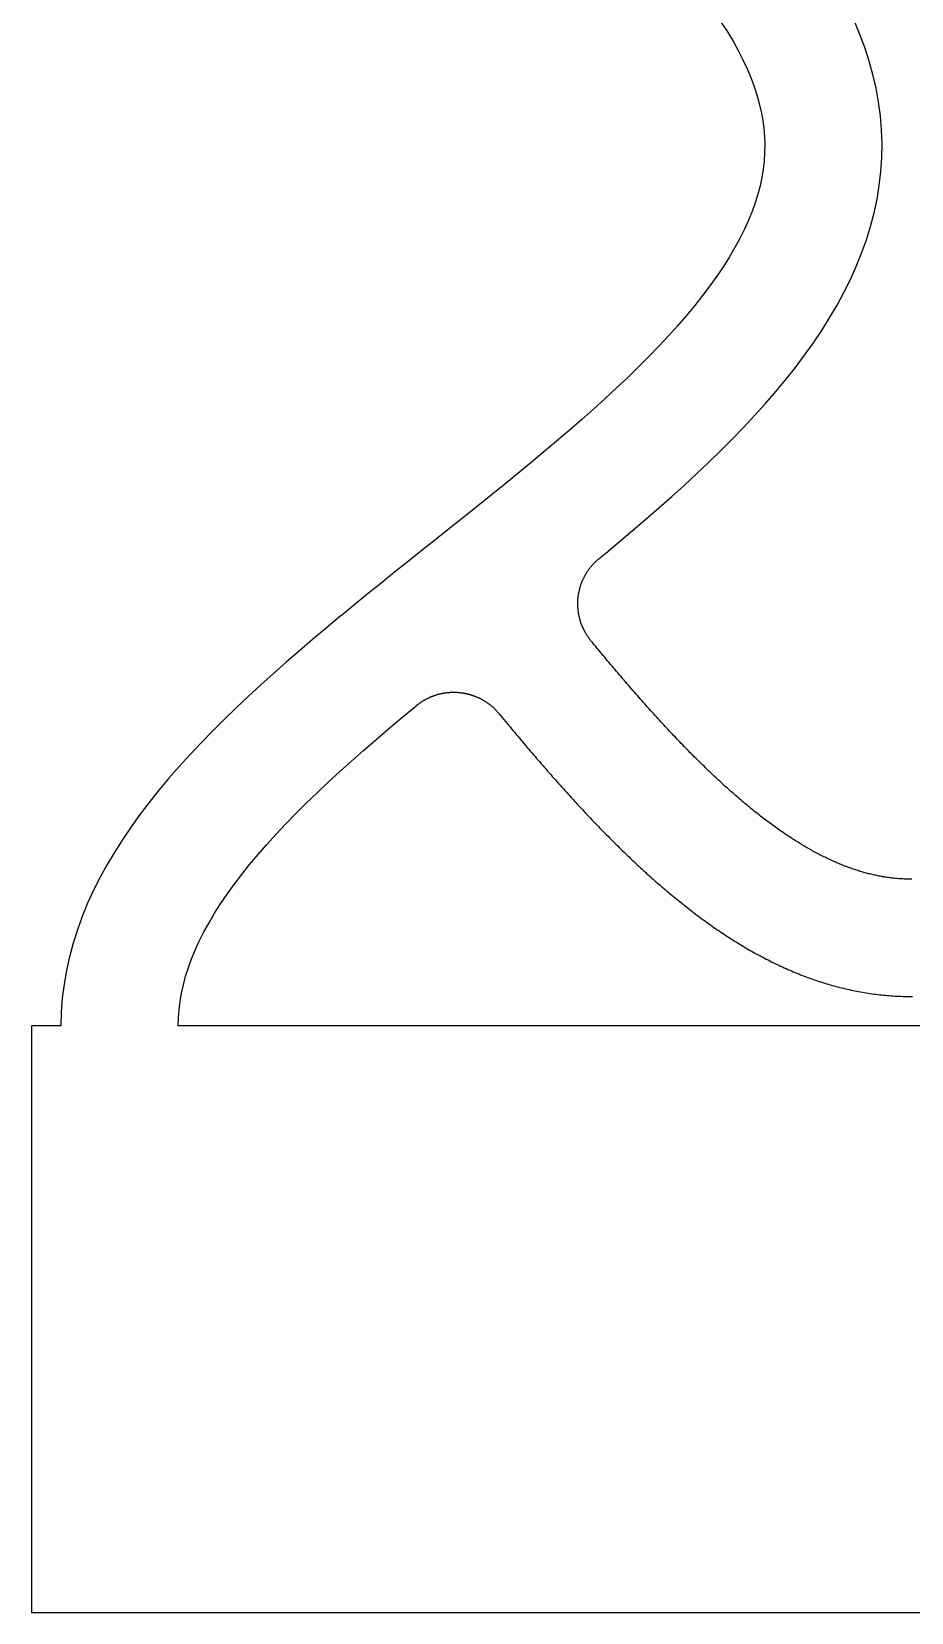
# Model space of a CAD drawing. Header units: millimetres. Extents: x 0 to 12, y 0 to 22.
# Drawn here: x 0 to 3, y 0 to 5.39 of the extents above; entities that cross this region are included whole.
import ezdxf

# ---------------------------------------------------------------- set-up
doc = ezdxf.new("R2010")
doc.units = ezdxf.units.MM
doc.layers.add('CUT_HOLE', color=3, linetype='Continuous')
doc.layers.add('CUT_OUTER', color=1, linetype='Continuous')

msp = doc.modelspace()

# ---------------------------------------------------------------- linework, layer by layer
at = {"layer": 'CUT_HOLE'}
for points in [[(3.0019, 2.5), (2.9981, 2.5), (2.9942, 2.5), (2.9904, 2.5001), (2.9866, 2.5002), (2.9827, 2.5003), (2.9789, 2.5004), (2.9751, 2.5006), (2.9712, 2.5007), (2.9674, 2.5009), (2.9635, 2.5012), (2.9597, 2.5014), (2.9559, 2.5017), (2.952, 2.5021), (2.9482, 2.5024), (2.9443, 2.5028), (2.9404, 2.5032), (2.9366, 2.5036), (2.9327, 2.504), (2.9288, 2.5045), (2.925, 2.505), (2.9211, 2.5055), (2.9172, 2.5061), (2.9133, 2.5067), (2.9094, 2.5073), (2.9055, 2.5079), (2.9016, 2.5086), (2.8977, 2.5093), (2.8938, 2.51), (2.8899, 2.5108), (2.8859, 2.5115), (2.882, 2.5123), (2.8781, 2.5132), (2.8741, 2.514), (2.8702, 2.5149), (2.8662, 2.5158), (2.8623, 2.5168), (2.8583, 2.5178), (2.8543, 2.5188), (2.8503, 2.5198), (2.8463, 2.5208), (2.8423, 2.5219), (2.8383, 2.5231), (2.8343, 2.5242), (2.8303, 2.5254), (2.8262, 2.5266), (2.8222, 2.5278), (2.8181, 2.5291), (2.8141, 2.5304), (2.81, 2.5317), (2.8059, 2.533), (2.8019, 2.5344), (2.7978, 2.5358), (2.7937, 2.5373), (2.7896, 2.5387), (2.7855, 2.5402), (2.7813, 2.5418), (2.7772, 2.5433), (2.7731, 2.5449), (2.7689, 2.5465), (2.7647, 2.5482), (2.7606, 2.5499), (2.7564, 2.5516), (2.7522, 2.5533), (2.748, 2.5551), (2.7438, 2.5569), (2.7396, 2.5587), (2.7354, 2.5606), (2.7311, 2.5625), (2.7269, 2.5644), (2.7227, 2.5664), (2.7184, 2.5684), (2.7141, 2.5704), (2.7098, 2.5725), (2.7056, 2.5746), (2.7013, 2.5767), (2.697, 2.5788), (2.6927, 2.581), (2.6883, 2.5832), (2.684, 2.5855), (2.6797, 2.5877), (2.6753, 2.59), (2.671, 2.5924), (2.6666, 2.5947), (2.6622, 2.5971), (2.6578, 2.5996), (2.6534, 2.602), (2.6491, 2.6045), (2.6446, 2.6071), (2.6402, 2.6096), (2.6358, 2.6122), (2.6314, 2.6148), (2.6269, 2.6175), (2.6225, 2.6202), (2.618, 2.6229), (2.6136, 2.6257), (2.6091, 2.6284), (2.6046, 2.6313), (2.6001, 2.6341), (2.5956, 2.637), (2.5911, 2.6399), (2.5866, 2.6428), (2.5821, 2.6458), (2.5775, 2.6488), (2.573, 2.6518), (2.5685, 2.6549), (2.5639, 2.658), (2.5593, 2.6611), (2.5548, 2.6643), (2.5502, 2.6675), (2.5456, 2.6707), (2.541, 2.674), (2.5364, 2.6772), (2.5318, 2.6806), (2.5272, 2.6839), (2.5226, 2.6873), (2.518, 2.6907), (2.5133, 2.6941), (2.5087, 2.6976), (2.5041, 2.7011), (2.4994, 2.7046), (2.4948, 2.7082), (2.4901, 2.7118), (2.4854, 2.7154), (2.4807, 2.719), (2.4761, 2.7227), (2.4714, 2.7264), (2.4667, 2.7302), (2.462, 2.7339), (2.4573, 2.7377), (2.4525, 2.7416), (2.4478, 2.7454), (2.4431, 2.7493), (2.4384, 2.7532), (2.4336, 2.7572), (2.4289, 2.7612), (2.4241, 2.7652), (2.4194, 2.7692), (2.4146, 2.7733), (2.4099, 2.7774), (2.4051, 2.7815), (2.4003, 2.7856), (2.3955, 2.7898), (2.3907, 2.794), (2.3859, 2.7982), (2.3811, 2.8025), (2.3763, 2.8068), (2.3715, 2.8111), (2.3667, 2.8154), (2.3619, 2.8198), (2.3571, 2.8242), (2.3523, 2.8286), (2.3474, 2.8331), (2.3426, 2.8376), (2.3377, 2.8421), (2.3329, 2.8466), (2.328, 2.8512), (2.3232, 2.8557), (2.3183, 2.8603), (2.3135, 2.865), (2.3086, 2.8696), (2.3037, 2.8743), (2.2988, 2.879), (2.294, 2.8838), (2.2891, 2.8885), (2.2842, 2.8933), (2.2793, 2.8982), (2.2744, 2.903), (2.2695, 2.9079), (2.2646, 2.9127), (2.2597, 2.9177), (2.2548, 2.9226), (2.2498, 2.9275), (2.2449, 2.9325), (2.24, 2.9375), (2.2351, 2.9426), (2.2301, 2.9476), (2.2252, 2.9527), (2.2203, 2.9578), (2.2153, 2.9629), (2.2104, 2.9681), (2.2054, 2.9732), (2.2005, 2.9784), (2.1955, 2.9837), (2.1905, 2.9889), (2.1856, 2.9942), (2.1806, 2.9994), (2.1756, 3.0047), (2.1707, 3.0101), (2.1657, 3.0154), (2.1607, 3.0208), (2.1557, 3.0262), (2.1507, 3.0316), (2.1457, 3.037), (2.1407, 3.0424), (2.1357, 3.0479), (2.1308, 3.0534), (2.1257, 3.0589), (2.1207, 3.0644), (2.1157, 3.07), (2.1107, 3.0755), (2.1057, 3.0811), (2.1007, 3.0867), (2.0957, 3.0924), (2.0906, 3.098), (2.0856, 3.1037), (2.0806, 3.1093), (2.0756, 3.115), (2.0705, 3.1207), (2.0655, 3.1265), (2.0605, 3.1322), (2.0554, 3.138), (2.0504, 3.1438), (2.0453, 3.1496), (2.0403, 3.1554), (2.0352, 3.1612), (2.0302, 3.1671), (2.0251, 3.173), (2.0201, 3.1788), (2.015, 3.1847), (2.0099, 3.1907), (2.0049, 3.1966), (1.9998, 3.2025), (1.9947, 3.2085), (1.9896, 3.2145), (1.9846, 3.2205), (1.9795, 3.2265), (1.9744, 3.2325), (1.9693, 3.2385), (1.9642, 3.2446), (1.9592, 3.2506), (1.9541, 3.2567), (1.949, 3.2628), (1.9439, 3.2689), (1.9388, 3.275), (1.9337, 3.2812), (1.9286, 3.2873), (1.9235, 3.2934), (1.9184, 3.2996), (1.9133, 3.3058), (1.9082, 3.312), (1.907, 3.3133), (1.9059, 3.3147), (1.9049, 3.3161), (1.9038, 3.3175), (1.9027, 3.3189), (1.9017, 3.3203), (1.9006, 3.3217), (1.8996, 3.3231), (1.8986, 3.3246), (1.8976, 3.326), (1.8966, 3.3275), (1.8956, 3.3289), (1.8947, 3.3304), (1.8937, 3.3319), (1.8928, 3.3333), (1.8919, 3.3348), (1.8909, 3.3363), (1.8901, 3.3379), (1.8892, 3.3394), (1.8883, 3.3409), (1.8874, 3.3424), (1.8866, 3.344), (1.8858, 3.3455), (1.885, 3.3471), (1.8842, 3.3486), (1.8834, 3.3502), (1.8826, 3.3518), (1.8818, 3.3534), (1.8811, 3.355), (1.8803, 3.3565), (1.8796, 3.3581), (1.8789, 3.3598), (1.8782, 3.3614), (1.8776, 3.363), (1.8769, 3.3646), (1.8762, 3.3662), (1.8756, 3.3679), (1.875, 3.3695), (1.8744, 3.3712), (1.8738, 3.3728), (1.8732, 3.3745), (1.8727, 3.3762), (1.8721, 3.3778), (1.8716, 3.3795), (1.8711, 3.3812), (1.8706, 3.3829), (1.8701, 3.3845), (1.8696, 3.3862), (1.8691, 3.3879), (1.8687, 3.3896), (1.8683, 3.3913), (1.8679, 3.393), (1.8675, 3.3948), (1.8671, 3.3965), (1.8667, 3.3982), (1.8664, 3.3999), (1.866, 3.4016), (1.8657, 3.4034), (1.8654, 3.4051), (1.8651, 3.4068), (1.8648, 3.4085), (1.8646, 3.4103), (1.8643, 3.412), (1.8641, 3.4138), (1.8639, 3.4155), (1.8637, 3.4172), (1.8635, 3.419), (1.8633, 3.4207), (1.8632, 3.4225), (1.863, 3.4242), (1.8629, 3.426), (1.8628, 3.4277), (1.8627, 3.4295), (1.8626, 3.4313), (1.8625, 3.433), (1.8625, 3.4348), (1.8625, 3.4365), (1.8625, 3.4383), (1.8625, 3.44), (1.8625, 3.4418), (1.8625, 3.4435), (1.8625, 3.4453), (1.8626, 3.4471), (1.8627, 3.4488), (1.8628, 3.4506), (1.8629, 3.4523), (1.863, 3.4541), (1.8631, 3.4558), (1.8633, 3.4576), (1.8635, 3.4593), (1.8636, 3.4611), (1.8638, 3.4628), (1.8641, 3.4645), (1.8643, 3.4663), (1.8645, 3.468), (1.8648, 3.4698), (1.8651, 3.4715), (1.8654, 3.4732), (1.8657, 3.475), (1.866, 3.4767), (1.8663, 3.4784), (1.8667, 3.4801), (1.867, 3.4818), (1.8674, 3.4836), (1.8678, 3.4853), (1.8682, 3.487), (1.8687, 3.4887), (1.8691, 3.4904), (1.8696, 3.4921), (1.87, 3.4938), (1.8705, 3.4955), (1.871, 3.4971), (1.8715, 3.4988), (1.8721, 3.5005), (1.8726, 3.5022), (1.8732, 3.5038), (1.8737, 3.5055), (1.8743, 3.5071), (1.8749, 3.5088), (1.8755, 3.5104), (1.8762, 3.5121), (1.8768, 3.5137), (1.8775, 3.5153), (1.8782, 3.5169), (1.8789, 3.5186), (1.8796, 3.5202), (1.8803, 3.5218), (1.881, 3.5234), (1.8818, 3.525), (1.8825, 3.5265), (1.8833, 3.5281), (1.8841, 3.5297), (1.8849, 3.5313), (1.8857, 3.5328), (1.8865, 3.5344), (1.8874, 3.5359), (1.8882, 3.5374), (1.8891, 3.539), (1.89, 3.5405), (1.8909, 3.542), (1.8918, 3.5435), (1.8927, 3.545), (1.8936, 3.5465), (1.8946, 3.5479), (1.8955, 3.5494), (1.8965, 3.5509), (1.8975, 3.5523), (1.8985, 3.5538), (1.8995, 3.5552), (1.9005, 3.5566), (1.9016, 3.5581), (1.9026, 3.5595), (1.9037, 3.5609), (1.9048, 3.5622), (1.9058, 3.5636), (1.9069, 3.565), (1.908, 3.5664), (1.9092, 3.5677), (1.9103, 3.5691), (1.9114, 3.5704), (1.9126, 3.5717), (1.9138, 3.573), (1.915, 3.5743), (1.9161, 3.5756), (1.9173, 3.5769), (1.9186, 3.5782), (1.9198, 3.5794), (1.921, 3.5807), (1.9223, 3.5819), (1.9235, 3.5831), (1.9248, 3.5843), (1.9261, 3.5855), (1.9274, 3.5867), (1.9287, 3.5879), (1.93, 3.5891), (1.9313, 3.5902), (1.9326, 3.5914), (1.934, 3.5925), (1.9353, 3.5936), (1.9353, 3.5937), (1.9577, 3.6121), (2.0037, 3.6505), (2.0493, 3.6889), (2.0944, 3.7275), (2.1389, 3.7662), (2.1827, 3.805), (2.2258, 3.844), (2.2682, 3.8832), (2.3097, 3.9225), (2.3503, 3.962), (2.3899, 4.0017), (2.4285, 4.0417), (2.4661, 4.0818), (2.5025, 4.1222), (2.5378, 4.1629), (2.5718, 4.2039), (2.6045, 4.2451), (2.6358, 4.2867), (2.6657, 4.3287), (2.6942, 4.3711), (2.7211, 4.4138), (2.7464, 4.457), (2.7701, 4.5007), (2.792, 4.5448), (2.8121, 4.5894), (2.8303, 4.6344), (2.8466, 4.6799), (2.8608, 4.7258), (2.8729, 4.7721), (2.8829, 4.8188), (2.8906, 4.8658), (2.8961, 4.9131), (2.8992, 4.9605), (2.9, 5.0079), (2.8984, 5.0554), (2.8945, 5.1027), (2.8883, 5.1499), (2.8798, 5.1968), (2.8691, 5.2433), (2.8563, 5.2895), (2.8414, 5.3353), (2.8245, 5.3807), (2.8056, 5.4256)], [(5.5, 2), (0.5, 2), (0.5007, 2.0277), (0.5027, 2.0555), (0.5062, 2.0835), (0.5111, 2.1117), (0.5174, 2.1402), (0.5252, 2.1691), (0.5345, 2.1984), (0.5454, 2.2281), (0.5578, 2.2583), (0.5719, 2.289), (0.5876, 2.3201), (0.605, 2.3517), (0.624, 2.3837), (0.6446, 2.4162), (0.6669, 2.449), (0.6909, 2.4823), (0.7164, 2.5159), (0.7435, 2.5498), (0.7721, 2.5841), (0.8023, 2.6186), (0.8338, 2.6534), (0.8668, 2.6884), (0.9011, 2.7237), (0.9367, 2.7592), (0.9735, 2.7949), (1.0116, 2.8307), (1.0507, 2.8668), (1.0908, 2.9029), (1.1319, 2.9393), (1.174, 2.9757), (1.2168, 3.0123), (1.2605, 3.0491), (1.3048, 3.0859), (1.3144, 3.0938), (1.3147, 3.0941), (1.3161, 3.0951), (1.3175, 3.0962), (1.3189, 3.0973), (1.3203, 3.0983), (1.3217, 3.0994), (1.3231, 3.1004), (1.3246, 3.1014), (1.326, 3.1024), (1.3275, 3.1034), (1.3289, 3.1044), (1.3304, 3.1053), (1.3319, 3.1063), (1.3333, 3.1072), (1.3348, 3.1081), (1.3363, 3.1091), (1.3379, 3.1099), (1.3394, 3.1108), (1.3409, 3.1117), (1.3424, 3.1126), (1.344, 3.1134), (1.3455, 3.1142), (1.3471, 3.115), (1.3486, 3.1158), (1.3502, 3.1166), (1.3518, 3.1174), (1.3534, 3.1182), (1.355, 3.1189), (1.3565, 3.1197), (1.3581, 3.1204), (1.3598, 3.1211), (1.3614, 3.1218), (1.363, 3.1224), (1.3646, 3.1231), (1.3662, 3.1238), (1.3679, 3.1244), (1.3695, 3.125), (1.3712, 3.1256), (1.3728, 3.1262), (1.3745, 3.1268), (1.3762, 3.1273), (1.3778, 3.1279), (1.3795, 3.1284), (1.3812, 3.1289), (1.3829, 3.1294), (1.3845, 3.1299), (1.3862, 3.1304), (1.3879, 3.1309), (1.3896, 3.1313), (1.3913, 3.1317), (1.393, 3.1321), (1.3948, 3.1325), (1.3965, 3.1329), (1.3982, 3.1333), (1.3999, 3.1336), (1.4016, 3.134), (1.4034, 3.1343), (1.4051, 3.1346), (1.4068, 3.1349), (1.4085, 3.1352), (1.4103, 3.1354), (1.412, 3.1357), (1.4138, 3.1359), (1.4155, 3.1361), (1.4172, 3.1363), (1.419, 3.1365), (1.4207, 3.1367), (1.4225, 3.1368), (1.4242, 3.137), (1.426, 3.1371), (1.4277, 3.1372), (1.4295, 3.1373), (1.4313, 3.1374), (1.433, 3.1375), (1.4348, 3.1375), (1.4365, 3.1375), (1.4383, 3.1375), (1.44, 3.1375), (1.4418, 3.1375), (1.4435, 3.1375), (1.4453, 3.1375), (1.4471, 3.1374), (1.4488, 3.1373), (1.4506, 3.1372), (1.4523, 3.1371), (1.4541, 3.137), (1.4558, 3.1369), (1.4576, 3.1367), (1.4593, 3.1365), (1.4611, 3.1364), (1.4628, 3.1362), (1.4645, 3.1359), (1.4663, 3.1357), (1.468, 3.1355), (1.4698, 3.1352), (1.4715, 3.1349), (1.4732, 3.1346), (1.475, 3.1343), (1.4767, 3.134), (1.4784, 3.1337), (1.4801, 3.1333), (1.4818, 3.133), (1.4836, 3.1326), (1.4853, 3.1322), (1.487, 3.1318), (1.4887, 3.1313), (1.4904, 3.1309), (1.4921, 3.1304), (1.4938, 3.13), (1.4955, 3.1295), (1.4971, 3.129), (1.4988, 3.1285), (1.5005, 3.1279), (1.5022, 3.1274), (1.5038, 3.1268), (1.5055, 3.1263), (1.5071, 3.1257), (1.5088, 3.1251), (1.5104, 3.1245), (1.5121, 3.1238), (1.5137, 3.1232), (1.5153, 3.1225), (1.5169, 3.1218), (1.5186, 3.1211), (1.5202, 3.1204), (1.5218, 3.1197), (1.5234, 3.119), (1.525, 3.1182), (1.5265, 3.1175), (1.5281, 3.1167), (1.5297, 3.1159), (1.5313, 3.1151), (1.5328, 3.1143), (1.5344, 3.1135), (1.5359, 3.1126), (1.5374, 3.1118), (1.539, 3.1109), (1.5405, 3.11), (1.542, 3.1091), (1.5435, 3.1082), (1.545, 3.1073), (1.5465, 3.1064), (1.5479, 3.1054), (1.5494, 3.1045), (1.5509, 3.1035), (1.5523, 3.1025), (1.5538, 3.1015), (1.5552, 3.1005), (1.5566, 3.0995), (1.5581, 3.0984), (1.5595, 3.0974), (1.5609, 3.0963), (1.5622, 3.0952), (1.5636, 3.0942), (1.565, 3.0931), (1.5664, 3.092), (1.5677, 3.0908), (1.5691, 3.0897), (1.5704, 3.0886), (1.5717, 3.0874), (1.573, 3.0862), (1.5743, 3.085), (1.5756, 3.0839), (1.5769, 3.0827), (1.5782, 3.0814), (1.5794, 3.0802), (1.5807, 3.079), (1.5819, 3.0777), (1.5831, 3.0765), (1.5843, 3.0752), (1.5855, 3.0739), (1.5867, 3.0726), (1.5879, 3.0713), (1.5891, 3.07), (1.5902, 3.0687), (1.5914, 3.0674), (1.5925, 3.066), (1.5936, 3.0647), (1.5936, 3.0647), (1.5936, 3.0647), (1.5937, 3.0646), (1.5937, 3.0646), (1.5937, 3.0646), (1.5937, 3.0646), (1.5937, 3.0646), (1.5937, 3.0646), (1.5937, 3.0646), (1.5937, 3.0645), (1.5938, 3.0645), (1.5938, 3.0645), (1.5938, 3.0645), (1.5938, 3.0645), (1.5938, 3.0645), (1.5938, 3.0645), (1.5938, 3.0644), (1.5938, 3.0644), (1.5939, 3.0644), (1.5939, 3.0644), (1.5939, 3.0644), (1.5939, 3.0644), (1.5939, 3.0643), (1.5939, 3.0643), (1.5939, 3.0643), (1.5939, 3.0643), (1.594, 3.0643), (1.594, 3.0643), (1.594, 3.0643), (1.594, 3.0642), (1.594, 3.0642), (1.594, 3.0642), (1.594, 3.0642), (1.594, 3.0642), (1.5941, 3.0642), (1.5941, 3.0642), (1.5941, 3.0641), (1.5941, 3.0641), (1.5941, 3.0641), (1.5941, 3.0641), (1.5941, 3.0641), (1.5941, 3.0641), (1.5942, 3.064), (1.5942, 3.064), (1.5942, 3.064), (1.5942, 3.064), (1.5942, 3.064), (1.5942, 3.064), (1.5942, 3.064), (1.5942, 3.0639), (1.5943, 3.0639), (1.5943, 3.0639), (1.5943, 3.0639), (1.5943, 3.0639), (1.5943, 3.0639), (1.5943, 3.0639), (1.5943, 3.0638), (1.5943, 3.0638), (1.5944, 3.0638), (1.5944, 3.0638), (1.5944, 3.0638), (1.5944, 3.0638), (1.5944, 3.0637), (1.5944, 3.0637), (1.5944, 3.0637), (1.5944, 3.0637), (1.5945, 3.0637), (1.5945, 3.0637), (1.5945, 3.0637), (1.5945, 3.0636), (1.5945, 3.0636), (1.5945, 3.0636), (1.5945, 3.0636), (1.5945, 3.0636), (1.5946, 3.0636), (1.5946, 3.0636), (1.5946, 3.0635), (1.5946, 3.0635), (1.5946, 3.0635), (1.5946, 3.0635), (1.5946, 3.0635), (1.5946, 3.0635), (1.5947, 3.0634), (1.5947, 3.0634), (1.5947, 3.0634), (1.5947, 3.0634), (1.5947, 3.0634), (1.5947, 3.0634), (1.5947, 3.0634), (1.5947, 3.0633), (1.5947, 3.0633), (1.5948, 3.0633), (1.5948, 3.0633), (1.5948, 3.0633), (1.5948, 3.0633), (1.5948, 3.0633), (1.5948, 3.0632), (1.5948, 3.0632), (1.5948, 3.0632), (1.5949, 3.0632), (1.5949, 3.0632), (1.5949, 3.0632), (1.5949, 3.0631), (1.5949, 3.0631), (1.5949, 3.0631), (1.5949, 3.0631), (1.5949, 3.0631), (1.595, 3.0631), (1.595, 3.0631), (1.595, 3.063), (1.595, 3.063), (1.595, 3.063), (1.595, 3.063), (1.595, 3.063), (1.595, 3.063), (1.5951, 3.0629), (1.5951, 3.0629), (1.5951, 3.0629), (1.5951, 3.0629), (1.5951, 3.0629), (1.5951, 3.0629), (1.5951, 3.0629), (1.5951, 3.0628), (1.5952, 3.0628), (1.5952, 3.0628), (1.5952, 3.0628), (1.5952, 3.0628), (1.5952, 3.0628), (1.5952, 3.0628), (1.5952, 3.0627), (1.5952, 3.0627), (1.5953, 3.0627), (1.5953, 3.0627), (1.5953, 3.0627), (1.5953, 3.0627), (1.5953, 3.0626), (1.5953, 3.0626), (1.5953, 3.0626), (1.5953, 3.0626), (1.5954, 3.0626), (1.5954, 3.0626), (1.5954, 3.0626), (1.5954, 3.0625), (1.5954, 3.0625), (1.5954, 3.0625), (1.5954, 3.0625), (1.5954, 3.0625), (1.5955, 3.0625), (1.5955, 3.0625), (1.5955, 3.0624), (1.5955, 3.0624), (1.5955, 3.0624), (1.5955, 3.0624), (1.5955, 3.0624), (1.5955, 3.0624), (1.5956, 3.0623), (1.5956, 3.0623), (1.5956, 3.0623), (1.5956, 3.0623), (1.5956, 3.0623), (1.5956, 3.0623), (1.5956, 3.0623), (1.5956, 3.0622), (1.5957, 3.0622), (1.5957, 3.0622), (1.5957, 3.0622), (1.5957, 3.0622), (1.5957, 3.0622), (1.5957, 3.0622), (1.5957, 3.0621), (1.5957, 3.0621), (1.5958, 3.0621), (1.5958, 3.0621), (1.5958, 3.0621), (1.5958, 3.0621), (1.5958, 3.062), (1.5958, 3.062), (1.5958, 3.062), (1.5958, 3.062), (1.5959, 3.062), (1.5959, 3.062), (1.5959, 3.062), (1.5959, 3.0619), (1.5959, 3.0619), (1.5959, 3.0619), (1.5959, 3.0619), (1.5959, 3.0619), (1.596, 3.0619), (1.596, 3.0619), (1.596, 3.0618), (1.596, 3.0618), (1.596, 3.0618), (1.596, 3.0618), (1.596, 3.0618), (1.596, 3.0618), (1.596, 3.0617), (1.5961, 3.0617), (1.5961, 3.0617), (1.5961, 3.0617), (1.5961, 3.0617), (1.5961, 3.0617), (1.5961, 3.0617), (1.5961, 3.0616), (1.5961, 3.0616), (1.5962, 3.0616), (1.5962, 3.0616), (1.5962, 3.0616), (1.5962, 3.0616), (1.5962, 3.0616), (1.5962, 3.0615), (1.5962, 3.0615), (1.5962, 3.0615), (1.5963, 3.0615), (1.5963, 3.0615), (1.5963, 3.0615), (1.5963, 3.0614), (1.5963, 3.0614), (1.5963, 3.0614), (1.5963, 3.0614), (1.5963, 3.0614), (1.5964, 3.0614), (1.5964, 3.0614), (1.5964, 3.0613), (1.5964, 3.0613), (1.5964, 3.0613), (1.5964, 3.0613), (1.5964, 3.0613), (1.5964, 3.0613), (1.5965, 3.0613), (1.5965, 3.0612), (1.5965, 3.0612), (1.5965, 3.0612), (1.5965, 3.0612), (1.5965, 3.0612), (1.5965, 3.0612), (1.5965, 3.0611), (1.5966, 3.0611), (1.5966, 3.0611), (1.5966, 3.0611), (1.5966, 3.0611), (1.5966, 3.0611), (1.5966, 3.0611), (1.5966, 3.061), (1.5966, 3.061), (1.5967, 3.061), (1.5967, 3.061), (1.5967, 3.061), (1.5967, 3.061), (1.5967, 3.0609), (1.5967, 3.0609), (1.5967, 3.0609), (1.5967, 3.0609), (1.5968, 3.0609), (1.5968, 3.0609), (1.5968, 3.0609), (1.5968, 3.0608), (1.5968, 3.0608), (1.5968, 3.0608), (1.5968, 3.0608), (1.5968, 3.0608), (1.5969, 3.0608), (1.5969, 3.0608), (1.5969, 3.0607), (1.5969, 3.0607), (1.5969, 3.0607), (1.5969, 3.0607), (1.5969, 3.0607), (1.5969, 3.0607), (1.597, 3.0606), (1.597, 3.0606), (1.597, 3.0606), (1.597, 3.0606), (1.597, 3.0606), (1.597, 3.0606), (1.597, 3.0606), (1.597, 3.0605), (1.5971, 3.0605), (1.5971, 3.0605), (1.5971, 3.0605), (1.5971, 3.0605), (1.5971, 3.0605), (1.5971, 3.0605), (1.5971, 3.0604), (1.5971, 3.0604), (1.5972, 3.0604), (1.5972, 3.0604), (1.5972, 3.0604), (1.5972, 3.0604), (1.5972, 3.0603), (1.5972, 3.0603), (1.5972, 3.0603), (1.5972, 3.0603), (1.5973, 3.0603), (1.5973, 3.0603), (1.5973, 3.0603), (1.5973, 3.0602), (1.5973, 3.0602), (1.5973, 3.0602), (1.5973, 3.0602), (1.5973, 3.0602), (1.5974, 3.0602), (1.5974, 3.0602), (1.5974, 3.0601), (1.5974, 3.0601), (1.5974, 3.0601), (1.5974, 3.0601), (1.5974, 3.0601), (1.5974, 3.0601), (1.5974, 3.06), (1.5975, 3.06), (1.5975, 3.06), (1.5975, 3.06), (1.5975, 3.06), (1.5975, 3.06), (1.5975, 3.06), (1.5975, 3.0599), (1.5975, 3.0599), (1.5976, 3.0599), (1.5976, 3.0599), (1.5976, 3.0599), (1.5976, 3.0599), (1.5976, 3.0599), (1.5976, 3.0598), (1.5976, 3.0598), (1.5976, 3.0598), (1.5977, 3.0598), (1.5977, 3.0598), (1.5977, 3.0598), (1.5977, 3.0597), (1.5977, 3.0597), (1.5977, 3.0597), (1.5977, 3.0597), (1.5977, 3.0597), (1.5978, 3.0597), (1.5978, 3.0597), (1.5978, 3.0596), (1.5978, 3.0596), (1.5978, 3.0596), (1.5978, 3.0596), (1.5978, 3.0596), (1.5978, 3.0596), (1.5979, 3.0596), (1.5979, 3.0595), (1.5979, 3.0595), (1.5979, 3.0595), (1.5979, 3.0595), (1.5979, 3.0595), (1.5979, 3.0595), (1.5979, 3.0594), (1.598, 3.0594), (1.598, 3.0594), (1.598, 3.0594), (1.598, 3.0594), (1.598, 3.0594), (1.598, 3.0594), (1.598, 3.0593), (1.598, 3.0593), (1.5981, 3.0593), (1.5981, 3.0593), (1.5981, 3.0593), (1.5981, 3.0593), (1.5981, 3.0593), (1.5981, 3.0592), (1.5981, 3.0592), (1.5981, 3.0592), (1.5982, 3.0592), (1.5982, 3.0592), (1.5982, 3.0592), (1.5982, 3.0591), (1.5982, 3.0591), (1.5982, 3.0591), (1.5982, 3.0591), (1.5982, 3.0591), (1.5983, 3.0591), (1.5983, 3.0591), (1.5983, 3.059), (1.5983, 3.059), (1.5983, 3.059), (1.5983, 3.059), (1.5983, 3.059), (1.5983, 3.059), (1.5984, 3.059), (1.5984, 3.0589), (1.5984, 3.0589), (1.5984, 3.0589), (1.5984, 3.0589), (1.5984, 3.0589), (1.5984, 3.0589), (1.5984, 3.0588), (1.5985, 3.0588), (1.5985, 3.0588), (1.5985, 3.0588), (1.5985, 3.0588), (1.5985, 3.0588), (1.5985, 3.0588), (1.5985, 3.0587), (1.5985, 3.0587), (1.5986, 3.0587), (1.5986, 3.0587), (1.5986, 3.0587), (1.5986, 3.0587), (1.5986, 3.0587), (1.5986, 3.0586), (1.5986, 3.0586), (1.5986, 3.0586), (1.5987, 3.0586), (1.5987, 3.0586), (1.5987, 3.0586), (1.5987, 3.0585), (1.5987, 3.0585), (1.5987, 3.0585), (1.5987, 3.0585), (1.5987, 3.0585), (1.5988, 3.0585), (1.5988, 3.0585), (1.5988, 3.0584), (1.5988, 3.0584), (1.5988, 3.0584), (1.5988, 3.0584), (1.5988, 3.0584), (1.5988, 3.0584), (1.5988, 3.0583), (1.5989, 3.0583), (1.5989, 3.0583), (1.5989, 3.0583), (1.5989, 3.0583), (1.5989, 3.0583), (1.5989, 3.0583), (1.5989, 3.0582), (1.5989, 3.0582), (1.599, 3.0582), (1.599, 3.0582), (1.599, 3.0582), (1.599, 3.0582), (1.599, 3.0582), (1.599, 3.0581), (1.599, 3.0581), (1.599, 3.0581), (1.5991, 3.0581), (1.5991, 3.0581), (1.5991, 3.0581), (1.5991, 3.058), (1.5991, 3.058), (1.5991, 3.058), (1.5991, 3.058), (1.5991, 3.058), (1.5992, 3.058), (1.5992, 3.058), (1.5992, 3.0579), (1.5992, 3.0579), (1.5992, 3.0579), (1.5992, 3.0579), (1.5992, 3.0579), (1.5992, 3.0579), (1.5993, 3.0579), (1.5993, 3.0578), (1.5993, 3.0578), (1.5993, 3.0578), (1.5993, 3.0578), (1.5993, 3.0578), (1.5993, 3.0578), (1.5993, 3.0577), (1.5994, 3.0577), (1.5994, 3.0577), (1.5994, 3.0577), (1.5994, 3.0577), (1.5994, 3.0577), (1.5994, 3.0577), (1.5994, 3.0576), (1.5994, 3.0576), (1.5995, 3.0576), (1.5995, 3.0576), (1.5995, 3.0576), (1.5995, 3.0576), (1.5995, 3.0576), (1.5995, 3.0575), (1.5995, 3.0575), (1.5995, 3.0575), (1.5996, 3.0575), (1.5996, 3.0575), (1.5996, 3.0575), (1.5996, 3.0575), (1.5996, 3.0575), (1.6049, 3.0511), (1.6102, 3.0447), (1.6155, 3.0382), (1.6208, 3.0319), (1.6261, 3.0255), (1.6314, 3.0191), (1.6367, 3.0127), (1.642, 3.0063), (1.6473, 3), (1.6526, 2.9936), (1.658, 2.9873), (1.6633, 2.981), (1.6686, 2.9747), (1.6739, 2.9684), (1.6792, 2.962), (1.6846, 2.9558), (1.6899, 2.9495), (1.6952, 2.9432), (1.7006, 2.9369), (1.7059, 2.9307), (1.7113, 2.9245), (1.7166, 2.9182), (1.722, 2.912), (1.7273, 2.9058), (1.7327, 2.8996), (1.738, 2.8934), (1.7434, 2.8872), (1.7487, 2.8811), (1.7541, 2.8749), (1.7595, 2.8688), (1.7648, 2.8627), (1.7702, 2.8566), (1.7756, 2.8505), (1.7809, 2.8444), (1.7863, 2.8383), (1.7917, 2.8322), (1.7971, 2.8262), (1.8025, 2.8202), (1.8079, 2.8141), (1.8132, 2.8081), (1.8186, 2.8021), (1.824, 2.7962), (1.8294, 2.7902), (1.8348, 2.7842), (1.8403, 2.7783), (1.8457, 2.7724), (1.8511, 2.7665), (1.8565, 2.7606), (1.8619, 2.7547), (1.8673, 2.7489), (1.8728, 2.743), (1.8782, 2.7372), (1.8836, 2.7314), (1.8891, 2.7256), (1.8945, 2.7198), (1.8999, 2.714), (1.9054, 2.7083), (1.9108, 2.7026), (1.9163, 2.6968), (1.9217, 2.6911), (1.9272, 2.6855), (1.9327, 2.6798), (1.9381, 2.6742), (1.9436, 2.6685), (1.9491, 2.6629), (1.9545, 2.6573), (1.96, 2.6518), (1.9655, 2.6462), (1.971, 2.6407), (1.9765, 2.6352), (1.982, 2.6297), (1.9875, 2.6242), (1.993, 2.6187), (1.9985, 2.6133), (2.004, 2.6079), (2.0095, 2.6025), (2.015, 2.5971), (2.0206, 2.5917), (2.0261, 2.5864), (2.0316, 2.581), (2.0372, 2.5757), (2.0427, 2.5705), (2.0482, 2.5652), (2.0538, 2.56), (2.0594, 2.5547), (2.0649, 2.5495), (2.0705, 2.5444), (2.076, 2.5392), (2.0816, 2.5341), (2.0872, 2.529), (2.0928, 2.5239), (2.0984, 2.5188), (2.104, 2.5138), (2.1096, 2.5087), (2.1152, 2.5037), (2.1208, 2.4988), (2.1264, 2.4938), (2.132, 2.4889), (2.1376, 2.484), (2.1433, 2.4791), (2.1489, 2.4742), (2.1545, 2.4694), (2.1602, 2.4645), (2.1658, 2.4597), (2.1715, 2.455), (2.1771, 2.4502), (2.1828, 2.4455), (2.1885, 2.4408), (2.1942, 2.4361), (2.1999, 2.4315), (2.2055, 2.4269), (2.2112, 2.4223), (2.2169, 2.4177), (2.2227, 2.4132), (2.2284, 2.4086), (2.2341, 2.4041), (2.2398, 2.3997), (2.2456, 2.3952), (2.2513, 2.3908), (2.2571, 2.3864), (2.2628, 2.382), (2.2686, 2.3777), (2.2743, 2.3734), (2.2801, 2.3691), (2.2859, 2.3648), (2.2917, 2.3606), (2.2975, 2.3564), (2.3033, 2.3522), (2.3091, 2.3481), (2.3149, 2.3439), (2.3207, 2.3398), (2.3266, 2.3358), (2.3324, 2.3317), (2.3382, 2.3277), (2.3441, 2.3237), (2.35, 2.3198), (2.3558, 2.3159), (2.3617, 2.312), (2.3676, 2.3081), (2.3735, 2.3043), (2.3794, 2.3005), (2.3853, 2.2967), (2.3912, 2.2929), (2.3971, 2.2892), (2.4031, 2.2855), (2.409, 2.2819), (2.415, 2.2782), (2.4209, 2.2746), (2.4269, 2.2711), (2.4328, 2.2675), (2.4388, 2.264), (2.4448, 2.2606), (2.4508, 2.2571), (2.4568, 2.2537), (2.4628, 2.2503), (2.4689, 2.247), (2.4749, 2.2437), (2.4809, 2.2404), (2.487, 2.2371), (2.493, 2.2339), (2.4991, 2.2308), (2.5052, 2.2276), (2.5113, 2.2245), (2.5174, 2.2214), (2.5235, 2.2184), (2.5296, 2.2153), (2.5357, 2.2124), (2.5418, 2.2094), (2.548, 2.2065), (2.5541, 2.2036), (2.5603, 2.2008), (2.5664, 2.198), (2.5726, 2.1952), (2.5788, 2.1925), (2.585, 2.1898), (2.5912, 2.1871), (2.5974, 2.1845), (2.6036, 2.1819), (2.6099, 2.1794), (2.6161, 2.1768), (2.6223, 2.1744), (2.6286, 2.1719), (2.6349, 2.1695), (2.6411, 2.1671), (2.6474, 2.1648), (2.6537, 2.1625), (2.66, 2.1603), (2.6663, 2.158), (2.6726, 2.1559), (2.6789, 2.1537), (2.6853, 2.1516), (2.6916, 2.1496), (2.698, 2.1475), (2.7043, 2.1456), (2.7107, 2.1436), (2.7171, 2.1417), (2.7234, 2.1399), (2.7298, 2.138), (2.7362, 2.1363), (2.7426, 2.1345), (2.7491, 2.1328), (2.7555, 2.1312), (2.7619, 2.1295), (2.7683, 2.128), (2.7748, 2.1264), (2.7812, 2.1249), (2.7877, 2.1235), (2.7941, 2.1221), (2.8006, 2.1207), (2.8071, 2.1194), (2.8136, 2.1181), (2.82, 2.1169), (2.8265, 2.1157), (2.833, 2.1145), (2.8395, 2.1134), (2.846, 2.1123), (2.8526, 2.1113), (2.8591, 2.1103), (2.8656, 2.1094), (2.8721, 2.1085), (2.8787, 2.1077), (2.8852, 2.1069), (2.8917, 2.1061), (2.8983, 2.1054), (2.9048, 2.1047), (2.9114, 2.1041), (2.9179, 2.1035), (2.9245, 2.103), (2.931, 2.1025), (2.9376, 2.102), (2.9442, 2.1016), (2.9507, 2.1013), (2.9573, 2.101), (2.9639, 2.1007), (2.9704, 2.1005), (2.977, 2.1003), (2.9836, 2.1001), (2.9901, 2.1001), (2.9967, 2.1), (3.0033, 2.1)]]:
    msp.add_lwpolyline(points, dxfattribs=at)
at = {"layer": 'CUT_OUTER'}
msp.add_lwpolyline([(2.3518, 5.4216), (2.3727, 5.3891), (2.392, 5.357), (2.4096, 5.3253), (2.4256, 5.2941), (2.4399, 5.2634), (2.4527, 5.2331), (2.4638, 5.2033), (2.4734, 5.1739), (2.4814, 5.145), (2.488, 5.1164), (2.4931, 5.0881), (2.4968, 5.0601), (2.4991, 5.0323), (2.5, 5.0046), (2.4995, 4.9769), (2.4977, 4.9491), (2.4945, 4.9212), (2.4898, 4.8931), (2.4838, 4.8646), (2.4762, 4.8358), (2.4672, 4.8066), (2.4566, 4.7769), (2.4444, 4.7468), (2.4306, 4.7162), (2.4151, 4.6851), (2.398, 4.6536), (2.3793, 4.6216), (2.3589, 4.5893), (2.3369, 4.5565), (2.3132, 4.5233), (2.288, 4.4897), (2.2611, 4.4559), (2.2327, 4.4217), (2.2029, 4.3872), (2.1715, 4.3524), (2.1388, 4.3174), (2.1047, 4.2822), (2.0693, 4.2467), (2.0327, 4.2111), (1.9949, 4.1753), (1.9559, 4.1393), (1.916, 4.1031), (1.875, 4.0668), (1.8331, 4.0303), (1.7904, 3.9938), (1.7469, 3.9571), (1.7027, 3.9202), (1.6578, 3.8833), (1.6124, 3.8463), (1.5665, 3.8091), (1.5201, 3.7719), (1.4735, 3.7346), (1.4265, 3.6972), (1.3794, 3.6596), (1.3321, 3.622), (1.2848, 3.5843), (1.2375, 3.5465), (1.1903, 3.5086), (1.1433, 3.4706), (1.0965, 3.4325), (1.062, 3.4041), (1.0616, 3.4038), (1.0575, 3.4004), (1.0575, 3.4004), (1.05, 3.3943), (1.0039, 3.3559), (0.9582, 3.3175), (0.9131, 3.279), (0.8685, 3.2403), (0.8245, 3.2014), (0.7813, 3.1625), (0.7388, 3.1233), (0.6972, 3.084), (0.6564, 3.0446), (0.6166, 3.0049), (0.5778, 2.965), (0.5401, 2.9249), (0.5035, 2.8845), (0.468, 2.8439), (0.4338, 2.803), (0.4009, 2.7618), (0.3693, 2.7202), (0.3392, 2.6783), (0.3105, 2.636), (0.2833, 2.5933), (0.2577, 2.5502), (0.2338, 2.5066), (0.2115, 2.4626), (0.1911, 2.4181), (0.1726, 2.3732), (0.156, 2.3277), (0.1414, 2.2819), (0.1289, 2.2356), (0.1186, 2.189), (0.1105, 2.142), (0.1047, 2.0948), (0.1012, 2.0475), (0.1, 2), (0, 2), (0, 0), (12, 0)], dxfattribs=at)

doc.saveas('drawing.dxf')
